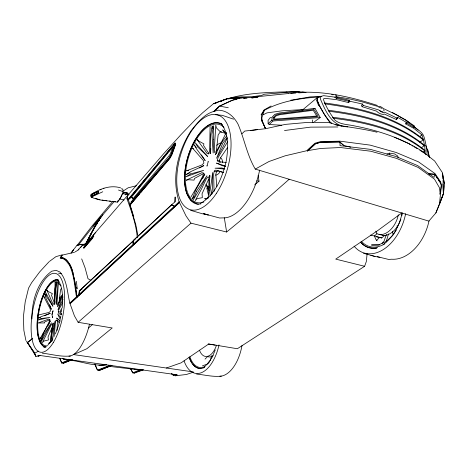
<?xml version="1.0" encoding="UTF-8"?>
<svg xmlns="http://www.w3.org/2000/svg" width="468" height="468" viewBox="0 0 468 468"><rect width="100%" height="100%" fill="white"/><g stroke="black" fill="none" stroke-linecap="round" stroke-linejoin="round"><path stroke-width="0.7" d="M214.057 191.43L213.654 173.921L214.285 171.042L215.771 170.1L223.534 172.616M193.231 371.908L73.605 354.598L86.861 348.724L112.209 327.963L78.127 322.306L74.406 315.818L70.06 303.732L179.496 202.515L179.654 202.164L179.133 201.772C171.294 177.776 177.67 151.591 190.991 130.824C197.209 123.148 204.352 113.753 214.11 111.372L219.667 106.096L230.97 100.924L239.68 97.718L245.086 98.157M331.274 123.295C325.336 116.555 320.451 108.553 317.234 100.123L317.895 97.215L323.686 95.665L334.719 97.128L336.153 96.654L337.112 97.601L349.309 100.246L349.877 101.246L362.466 104.025L361.454 105.423L362.127 106.704L376.611 111.15L378.15 112.548L380.823 113.981L383.216 114.444L384.251 114.016L396.624 119.632L396.642 118.632M84.193 247.022L84.17 247.63L92.611 237.849L93.424 235.579L86.106 243.863L84.193 247.022L84.597 247.496L83.854 247.408L83.807 248.385L92.658 238.183L93.834 234.971L86.311 243.448L83.854 247.408M57.078 330.408L57.359 323.113L57.903 320.685L56.002 320.369L55.399 322.791L54.13 336.486M62.267 306.996C62.7 297.806 63.35 287.463 57.628 279.642M212.144 128.875L212.273 125.974L210.688 134.603L210.354 153.603L210.816 148.76M56.242 284.649L56.371 281.841L54.873 289.06L54.709 304.399L54.996 301.567M226.179 133.895L226.255 132.508L221.054 142.997L216.222 151.492L214.742 152.65L214.256 150.052L215.783 125.172L216.444 127.928L220.334 131.836L226.132 133.491M174.856 201.889L175.137 196.964L175.172 201.72L171.709 204.651M52.954 326.565L53.176 322.973L50.977 335.983L51.252 341.716M211.951 194.068L212.577 184.345L212.665 172.546L210.547 188.048L211.495 194.126M208.161 198.157L208.845 187.697L208.898 178.308L208.178 176.693L206.417 178.741L201.585 188.844L195.203 200.643L197.163 198.648L202.346 197.677L202.041 193.828L208.576 179.355M255.276 169.094L428.858 221.112L435.883 212.94L439.382 204.598L441.435 185.357L440.634 181.953L435.07 173.616L418.468 161.852L396.22 152.504L370.159 145.121L339.99 141.166L320.492 141.611L314.982 143.226L306.686 150.737L285.152 155.815L269.036 161.495L255.276 169.094C247.005 155.13 244.395 138.92 238.036 124.172C233.953 116.596 227.138 110.308 218.111 110.179L214.11 111.372M367.111 253.621L366.356 261.425L364.613 266.286L237.352 348.742L208.746 343.992L181.098 362.84L166.351 368.018M51.544 333.912L52.416 325.523L52.17 323.897L50.965 325.348L42.354 342.67L43.969 341.032L48.496 339.949L47.999 337.054L52.621 326.336M396.624 119.632L397.578 117.252L406.686 122.569L405.803 123.962L413.975 128.484L421.931 134.866L423.505 139.979L424.85 147.408L425.19 153.241C404.241 139.049 379.776 130.788 355.007 126.027C348.291 124.383 340.382 124.827 334.889 120.054C330.268 113.847 326.196 107.131 323.546 99.836L323.797 98.572L325.055 98.309L336.796 99.719L348.678 102.603L349.877 101.246M216.403 150.714L218.135 134.924L220.334 131.836L221.738 131.929M59.021 302.638L60.565 289.674L61.361 288.592M79.022 294.524L79.507 290.786L80.209 289.984L133.269 240.897L133.83 244.559L133.111 244.413L79.022 294.524L79.279 295.033L78.764 294.764L76.892 296.496L77.091 297.051L76.465 296.893L69.855 303.018L70.27 303.363L70.06 303.732M439.528 194.115L440.177 193.699L441.242 185.597L440.464 182.479L434.76 174.266L428.436 173.774M79.607 292.541L79.776 291.301M78.764 294.764L79.297 290.827L81.099 289.61M281.49 125.208L269.176 124.529L268.141 123.622L271.814 120.206L272.253 117.023L274.821 114.338L279.349 113.016L314.987 108.319L320.217 117.573L314.473 121.698M52.515 340.283L54.984 321.305L51.802 335.24L52.1 340.961M50.134 342.494L51.193 336.059M331.227 123.382L330.11 122.499L329.449 122.821L330.11 122.499L335.205 124.634L341.646 126.202M207.067 165.684L206.985 166.128L208.237 161.495L208.102 161.858M223.698 172.587L217.942 170.732L216.391 171.657L215.824 174.552L216.824 186.755M122.961 191.786L122.751 192.641M405.803 123.962L405.984 122.727L413.694 127.278L413.817 126.729C417.62 129.694 422.622 131.976 424.066 136.989C425.669 142.687 426.892 148.531 427.108 154.463M318.532 97.321L317.298 97.555L316.631 100.509L318.661 105.698M131.537 209.559L128.337 199.696M60.858 316.456L58.488 325.652L55.347 333.895M402.082 213.01C399.666 225.354 393.366 237.182 383.111 244.717M52.065 314.484L53.048 310.758L51.983 314.268L52.486 317.585L52.334 316.83M125.711 194.969L126.261 192.869L127.372 192.711M320.937 96.238L320.276 98.725C325.658 111.349 331.847 126.524 347.823 126.875M262.115 121.23L261.77 118.018L264.303 110.366C280.976 101.035 300.743 98.151 319.621 96.934M386.1 241.909L388.539 233.912M61.068 315.075L58.617 313.215L58.295 311.711L58.915 309.535L62.554 302.89M211.676 355.721L210.173 360.576L208.084 362.811M61.677 314.326L60.577 313.548L60.197 312.039L60.869 309.88L62.302 307.552M122.54 193.553L120.253 198.502L117.193 202.123L99.918 199.941L93.746 198.175L91.061 196.893L91.125 196.449L97.584 193.366A1.141 0.755 -58.5 0 0 98.415 191.979L98.374 191.383L90.979 194.94L91.471 194.091L94.671 192.752M226.313 162.478L218.07 161.688L217.234 160.255L218.17 157.4L227.729 141.582M220.235 162.337L219.334 160.881L220.334 158.055L227.588 147.496M386.433 234.404L384.035 241.219L382.058 243.342M174.511 143.711L174.915 144.355L171.341 154.463L169.258 158.09L129.741 204.393L135.884 224.903M174.377 145.373L171.183 154.317L169.276 157.511L130.923 202.112M413.694 127.278L414.525 126.032L406.253 120.37L396.841 114.999L383.871 108.763L380.402 106.47L377.495 106.341L361.928 101.784L349.011 98.789L336.153 96.654M172.166 154.089L175.699 144.208L175.09 142.863L128.074 199.432L127.249 197.473M175.635 143.805L171.662 154.785L169.352 158.781L130.034 205.025L137.124 196.73M122.183 194.477L120.147 198.625L117.544 202.077M439.382 204.598L443.36 193.846L444.6 184.813L442.517 173.236L442.751 178.922M439.668 203.662L443.36 193.846L443.079 180.221M435.883 212.94L443.36 193.846L442.95 183.895M62.384 294.764L58.126 303.984L57.289 304.574L57.078 302.293L58.43 281.982L59.026 284.158L61.039 285.767M63.01 299.169L58.032 309.822L61.337 299.268L63.086 296.981M215.251 349.924L212.133 357.306L208.225 363.238L203.826 367.31M48.268 325.441L50.363 320.802L42.986 333.947L40.81 340.558L41.757 338.721M202.726 178.396L204.791 173.991L195.466 190.388L192.371 198.918L193.676 196.449M227.161 138.452L222.633 147.578L216.573 158.231L222.821 143.12L227.249 137.604M85.767 243.869L95.244 225.769L100.93 216.649M85.591 243.875L95.045 225.845L100.714 216.766L101.328 216.544L114.18 201.568M86.176 243.588L92.067 232.128M86.972 242.605L89.757 237.054M79.858 290.675L80.209 289.984L81.947 289.312M61.255 257.248L62.361 255.089L74.406 252.31M86.522 242.956L89.16 237.861M89.815 236.586L90.476 235.31M76.465 296.893C74.628 286.276 74.196 274.985 69.416 265.145C66.977 262.109 64.689 257.903 60.208 258.055L61.595 255.388M62.823 258.488L60.975 257.792L60.84 257.377L61.922 255.393M90.306 235.094L100.994 216.666M214.771 103.802L215.116 103.171L228.01 98.409L240.025 97.467L251.842 97.262L288.563 93.506M93.109 230.238L93.805 228.975M90.821 234.679L91.512 233.421M171.926 154.75L169.732 158.558L143.267 189.534M58.243 305.253L57.558 306.446L61.127 297.765L62.425 296.016M190.985 196.934L197.718 185.603L202.872 175.874L203.592 173.025L201.895 172.692L186.165 180.233L188.505 179.73L194.074 180.127L194.472 178.454L204.03 173.306M264.303 110.366L261.501 115.081L261.852 119.89L265.502 128.723L244.735 131.063L241.903 133.848M96.426 224.617L97.18 223.371L96.396 224.646M98.309 221.51L99.444 219.65M101.328 216.544L100.398 217.62M98.292 221.557L99.432 219.703M100.187 218.468L102.849 214.742M261.056 114.853L264.087 109.962L271.06 105.979M95.922 225.207L97.081 223.347M98.239 221.493L99.397 219.638M393.74 234.035L396.349 229.964M216.982 152.217L215.397 154.639L222.294 141.523L226.676 135.942M396.952 118.176L397.578 117.252M83.69 245.127L84.263 244.278L84.55 244.641L84.415 244.273L86.1 243.623M83.836 245.127L84.415 244.273M79.466 244.91L77.027 245.203L71.113 252.878M100.714 216.766L78.782 244.565L77.916 244.378L92.073 225.991L112.864 201.24M71.159 253.065L73.546 249.69L73.236 249.994M80.578 247.484L82.877 244.957M132.298 196.18L168.065 152.726M168.995 151.597L172.715 147.081L173.605 147.976M174.067 144.893L129.806 198.192L132.426 197.385M132.462 194.899L128.741 199.374L170.089 149.473M133.386 193.775L141.757 183.702M142.687 182.584L144.08 180.905M145.01 179.788L146.408 178.109M166.86 153.486L168.252 151.808M169.182 150.69L170.112 149.573M171.51 147.894L172.44 146.771M175.225 143.413L173.833 145.092L175.225 143.413L175.699 144.208L174.915 144.355M47.73 345.232L51.667 340.581M127.261 195.881L163.624 153.773L180.987 134.626L195.987 119.047L202.638 112.782L213.624 103.598L227.191 98.666L241.511 98.023M171.019 148.374L172.423 146.718M138.066 195.624L139.487 193.963M140.429 192.857L142.319 190.646M92.968 226.202L99.473 218.691M93.875 234.409L126.729 196.455M95.811 232.385C91.465 236.685 88.271 242.816 82.573 245.349M48.918 261.869L39.698 271.885L31.643 282.684L28.577 288.089L25.208 301.854L23.4 316.596L23.85 330.314L25.892 340.447M334.719 97.128L336.381 98.397L337.112 97.601M78.074 249.9L82.356 245.273M79.086 249.081L78.092 250.152L75.02 251.954M362.127 106.704L363.303 105.464L378.501 109.857L381.97 112.139L383.877 112.531L384.784 112.226L397.467 118.305M428.483 173.792L434.76 174.266L434.041 177.407L417.713 165.625L395.899 156.47L370.241 149.339L340.031 145.653L339.961 141.979L320.586 142.278L315.596 143.77L307.377 151.141L315.198 143.84L320.387 142.278L339.575 141.816L343.787 145.454L350.795 147.204M213.665 111.542L219.112 106.3L230.987 100.772L239.078 97.853M205.037 359.114L207.195 356.985M376.518 240.423L379.109 237.867M209.219 362.086L207.178 364.081L202.369 365.929M40.927 337.785L40.113 338.54L45.232 329.659L49.07 322.078L49.725 319.702L48.678 319.106L38.224 322.978L44.641 322.932L44.442 322.072L49.994 319.691M133.503 240.283L171.142 205.183L171.692 204.838L174.944 206.523L171.908 204.89M79.507 290.786L135.264 239.037M171.692 204.838L133.14 240.786L133.83 244.559M269.176 124.529L272.984 120.984L320.217 117.573M214.11 111.583L218.503 107.517M133.632 243.933L174.231 206.318M174.728 205.856L179.133 201.772M70.27 303.363L179.654 202.164M392.997 235.199L386.118 241.535L378.676 244.887L371.446 244.998L379.466 244.975M289.195 179.256L266.058 199.608L226.635 232.011L190.991 223.154L185.977 215.853L179.496 202.515M78.127 322.306L190.991 223.154M376.465 236.849L381.742 237.949L384.222 235.796L376.927 233.778L374.447 235.948L370.51 235.135M254.656 184.901L259.009 181.18L258.137 175.424M88.452 328.004L92.623 324.447M98.397 191.962A1.147 0.755 -58.5 0 1 97.566 193.354C87.124 200.187 90.049 193.553 98.391 191.47L98.374 191.383M302.059 110.366L317.298 97.555M193.255 372.235L186.387 374.494L175.067 375.822L177.366 374.856L38.645 355.294L36.896 356.265L35.901 356.318L34.714 353.159L27.431 342.757L32.731 338.422M27.559 342.447L32.684 338.335M336.381 98.397L348.262 101.082L349.309 100.246M419.661 136.668L421.931 134.866M49.432 261.436L55.932 256.651L62.203 254.826M401.755 212.987L377.477 230.753L335.737 259.114L364.613 266.286M419.767 142.331L423.195 139.873L422.932 139.025C395.22 116.444 359.36 107.459 324.593 102.966L324.938 103.908C359.664 108.43 395.454 117.404 423.195 139.873M421.253 147.812L424.189 145.718L424.037 144.928C396.975 122.856 362.15 114.543 328.238 110.237L328.77 111.226C362.542 115.549 397.18 123.833 424.189 145.718M423.148 152.205L424.88 150.989L424.804 150.257C398.876 129.074 365.186 121.165 332.637 117.275L333.345 118.293C365.666 122.206 399.052 130.081 424.88 150.989M200.62 203.34C215.789 194.536 222.575 176.787 226.331 160.506C228.197 148.321 229.127 134.456 221.487 123.95M123.096 191.079L128.156 187.797L136.498 185.732M92.319 193.892L94.665 192.804M205.434 199.228L208.424 197.332M91.406 194.419L91.787 194.185M302.533 110.085L303.486 109.53L282.157 110.817L266.906 112.893L263.045 114.847M122.809 193.506L124.535 192.524L126.471 192.693M122.224 193.775L123.909 192.822L126.547 193.056M50.357 342.436L48.713 343.319L49.918 342.95M199.485 167.942L203.808 165.614L190.663 171.674L186.048 174.623L189.949 172.75M39.739 355.563L38.317 356.13M40.043 355.487L37.902 356.4M172.06 147.666L172.815 147.28L173.739 148.192M93.144 193.272C101.246 188.3 111.173 184.895 120.621 187.879M56.002 320.369L56.827 319.96L59.079 322.587M38.616 351.117L34.714 353.159L27.214 342.12L35.901 356.318L35.041 354.446M92.752 195.589L97.473 193.302A1.147 0.749 -58.4 0 0 98.257 192.319L98.391 191.47M90.985 195.045L92.693 194.226M91.201 197.116L102.79 191.763M313.7 108.915L314.987 108.319M70.03 359.523L61.647 362.899L59.793 358.266M70.984 359.576L61.84 363.267L59.84 358.459M72.136 359.74L62.975 363.437M44.606 315.765L50.257 313.326L41.231 316.637L38.464 318.065L40.511 317.298M72.265 359.547L63.355 363.133M100.023 189.85L101.1 189.388M103.352 188.434L103.995 188.159M92.459 193.904L93.805 193.337M386.919 154.159L389.458 153.147L394.495 153.896L397.771 156.019L398.221 157.868M109.676 365.379L98.216 369.901L97.408 369.831L94.84 364.022M143.038 369.679L132.883 373.084L130.484 368.415M143.5 369.872L133.918 373.218M234.679 99.859L238.101 98.637M230.964 97.555L241.143 96.87L251.977 96.812L261.799 95.326L264.449 94.197L298.297 91.447C271.937 92.506 244.711 91.699 219.744 101.492L221.873 101.123M60.208 258.055L60.975 257.792C66.649 257.973 69.609 263.975 71.768 268.468M271.475 117.339L270.153 117.76L268.076 120.405L268.141 123.622M321.2 96.426L317.895 97.215L317.222 100.45L319.223 105.569L324.663 115.04L329.94 122.587M106.71 364.373C94.437 367 81.906 361.302 69.662 360.173M106.3 364.876L102.978 365.648L98.847 365.379M69.984 359.395L67.187 360.021L63.648 359.272L62.694 358.441M38.943 314.859L49.251 312.39L50.45 311.05L50.187 308.845L43.735 296.472L44.641 297.367M285 92.43L286.995 91.997M68.983 359.219L66.959 359.646L63.461 358.886M43.822 347.566L45.15 347.303M215.116 103.171L216.532 102.907M108.494 366.274L138.405 369.808L140.453 369.451M290.78 100.199L310.05 96.911L321.019 96.373M307.891 150.608L320.709 148.455L340.423 147.531L370.709 151.217L396.337 158.319L418.146 167.421L434.515 179.185L439.446 187.709L440.177 193.699M221.341 376.12C213.104 377.126 204.826 374.856 196.624 374.102M250.403 130.578L257.482 129.601M188.762 170.516L186.504 170.82L202.129 164.888L203.89 162.969L203.328 160.495L192.564 148.128L193.5 148.853M127.641 196.232L127.249 196.285L127.255 197.964L128.273 199.93M284.48 130.531L310.547 127.138L337.855 126.98M251.714 97.736L258.038 96.981M251.895 98.081L253.282 97.917M256.066 97.59L257.459 97.432M70.399 355.972C60.98 357.072 51.655 354.206 42.342 353.182M204.241 198.742L207.137 198.45M227.998 98.923L229.431 98.801M233.005 98.502L236.574 98.204M238.721 98.028L240.148 97.906M121.311 188.779L122.791 189.06M77.916 244.378L84.263 244.278M290.745 93.372L295.829 93.056M298.73 92.875L304.539 92.518M79.373 244.53L85.275 244.501M77.027 245.203L78.835 245.097M288.762 93.29C318.872 89.452 348.941 96.192 377.448 105.47M298.122 91.95L299.538 91.874M293.401 91.974L297.66 91.769M246.987 98.303L243.547 98.192M213.624 103.598L214.28 103.603M330.092 122.593L307.897 122.376L285.281 124.394L265.502 128.723L261.407 119.814L265.555 128.63M134.269 372.938L134.848 372.973M224.739 169.077L215.064 168.199L221.68 167.983L224.271 168.609M302.316 92.114L305.785 92.418M98.666 370.317L99.526 370.393L111.992 365.344L99.83 370.124L99.023 370.053M215.613 114.73L222.23 115.321L233.526 119.17M123.16 192.167L126.389 192.453L129.092 194.466M298.368 91.74L305.996 92.43M113.508 201.527L115.543 201.731M109.518 201.076L110.852 201.228M104.832 200.52L106.844 200.754M331.695 94.624L333.14 94.799M335.304 95.057L336.749 95.226M81.736 244.39L83 244.548M256.85 180.888L259.009 181.18M60.84 257.377C66.479 257.499 69.381 263.572 71.522 268.012C74.365 277.278 75.57 286.925 76.892 296.496M58.611 273.177L61.302 273.61M102.088 200.058L103.463 200.286M208.172 343.986L215.192 345.15M58.295 311.711L60.197 312.039M134.404 369.117L138.405 369.808M134.579 369.445L138.616 370.159L142.436 369.468L132.713 372.721L130.397 368.24M363.513 253.27L374.997 256.458L379.887 257.33M219.667 106.096L228.285 107.763M377.032 132.228C363.238 128.729 349.087 127.36 335.205 124.634M225.576 166.368L222.312 165.672L216.456 163.098L225.553 166.122M378.706 107.149L382.023 108.412M383.017 111.992L379.694 110.74M119.387 198.853L124.032 200.029M122.423 193.506L128.419 195.045M95.724 198.59L100.029 199.719M381.742 237.949L374.447 235.948L375.716 239.171L377.126 240.833M377.179 256.639L388.738 259.465L391.581 259.214A42.594 29.209 -73 0 0 428.998 220.984M370.89 255.312L374.997 256.458M203.855 213.724L208.295 214.993L202.053 213.677L190.54 210.307M118.509 190.031L122.435 191.418M214.285 171.042L216.391 171.657M217.234 160.255L219.334 160.881M203.282 213.595L219.574 218L223.189 217.895A48.309 25.33 -73.7 0 0 259.623 170.112M64.678 259.178L65.912 259.641M91.909 197.256L92.693 197.566M394.46 137.247L409.278 143.793M90.979 194.94L91.248 196.484M90.938 280.326L88.019 278.735L85.082 267.854L81.678 258.898M392.248 112.419L406.417 120.481L409.26 122.733M409.471 144.091L410.688 144.811M411.899 145.525L413.115 146.244M414.332 146.958L417.362 148.748M419.796 150.181L425.236 153.697L425.892 154.738M414.35 126.524L406.651 121.803L406.686 122.569M271.814 120.206L272.984 120.984M60.278 321.147L56.605 318.088L58.155 319.223M205.809 184.72L209.214 187.346M413.811 126.331L418.047 130.122M425.681 153.867L434.69 161.039L442.324 172.511L444.29 183.433M126.261 192.869L128.741 194.94M340.101 142.272L343.787 145.454M209.155 190.271L207.57 188.832L206.979 186.738M171.551 373.581L173.388 375.172L175.904 374.371L176.202 374.692L173.622 375.511L171.797 373.932M224.652 131.958L222.68 129.911L225.705 134M93.36 236.258L93.84 236.779M27.144 342.436L26.553 341.108M110.349 365.11L110.641 365.45L98.45 370.241L97.59 370.17L96.771 368.907L94.945 364.18M60.507 317.322L57.693 313.999L59.775 318.585M196.285 147.648L194.249 144.869L196.788 149.21L205.177 160.594L201.445 154.92M434.497 174.149L435.667 175.909M436.445 177.085L437.615 178.846M438.393 180.016L439.955 182.362M208.88 153.545L203.486 145.349L203.943 143.898L198.865 141.114L197.04 139.476L207.131 153.486L208.798 153.943L209.635 151.082L210.097 126.471M91.512 197.028L91.301 194.887M92.43 196.501L92.202 194.097M348.262 101.082L348.678 102.603M383.438 109.635L384.164 110.834M362.466 104.025L363.303 105.464M172.715 147.081L170.428 153.738L168.655 156.259L132.865 198.806L132.467 198.906L132.029 196.929M126.699 198.145C131.414 210.863 136.118 224.084 137.299 237.645M45.765 295.911L44.893 294.027L46.034 298.496L51.334 309.284L49.602 304.767M425.611 145.314L427.559 149.859L429.092 156.71M375.816 231.145L376.927 233.778M70.065 264.853L70.808 266.865M72.288 270.884L73.634 275.746M54.463 303.305L51.521 295.331L52.393 293.647L48.145 291.476L46.818 289.979L52.779 303.633L53.797 304.335L54.358 302.123L54.937 293.032L55.089 281.754L55.411 282.865M397.057 225.88L397.513 227.232M76.495 287.03L76.945 288.411M131.689 209.956L133.789 216.895M71.949 269.1L73.031 272.891M392.342 231.578L393.073 234.374M206.792 188.194L208.412 194.828M389.458 153.147L389.908 155.007M427.647 149.391L429.595 157.657M136.03 225.594L137.82 235.123M73.938 277.173L75.143 282.883M69.855 303.018C67.17 292.629 67.363 280.513 59.951 272.037L56.078 270.323L51.679 271.229C37.13 281.941 31.707 301.55 31.953 318.936M224.301 217.737L226.635 232.011M132.625 241.266L133.111 244.413M210.243 196.022L209.231 189.242L209.781 175.213L209.904 177.29M75.237 283.59L76.021 289.259M76.214 290.675L77.091 297.051M76.395 281.303L77.208 288.75M122.85 189.499L122.955 191.266M117.778 200.912L117.257 201.79L117.357 201.474M117.632 201.451L117.661 201.954M47.297 345.793A33.041 12.718 -79.3 0 1 38.99 311.489A33.041 12.718 -79.3 0 1 59.038 281.297M45.729 347.057A34.246 13.18 -79.3 0 1 38.563 311.413A34.246 13.18 -79.3 0 1 58.009 279.688M89.423 324.388A39.435 16.047 -79.5 0 1 68.936 356.206M46.361 346.846A34 13.081 -79.3 0 1 42.968 345.846L39.833 341.728L37.814 335.006A33.977 13.075 -79.3 0 1 39.564 306.23A34 13.081 -79.3 0 1 58.447 280.145M59.231 298.467A20.229 7.979 -79.4 0 1 62.683 295.255M61.302 309.781A6.096 2.393 -79.4 0 1 61.589 312.115M61.542 313.221A6.096 2.393 -79.4 0 1 61.396 314.367M201.047 368.632A30.941 16.245 -81.5 0 1 192.711 364.069M191.944 362.969A30.941 16.245 -81.5 0 1 189.376 357.441M204.978 366.59A29.853 15.672 -81.5 0 1 189.868 356.756M219.006 344.934A36.229 18.913 -81.4 0 1 202.053 372.411A36.229 18.913 -81.4 0 1 184.076 360.863M242.003 345.519A35.679 19.387 -81.6 0 1 219.861 376.272M204.557 367.491A30.759 16.14 -81.5 0 1 189.06 357.172M216.386 345.519A18.34 9.705 -81.5 0 1 199.491 350.187M213.215 355.68A18.299 9.74 -81.5 0 1 207.581 356.598M198.444 204.288A42.097 21.013 -73.9 0 1 187.721 157.611A42.097 21.013 -73.9 0 1 221.692 123.874M203.849 202.059A40.617 20.27 -73.9 0 1 187.984 159.214A40.617 20.27 -73.9 0 1 223.991 127.425M200.907 203.896A41.792 20.849 -73.9 0 1 196.759 203.808L191.032 200.485L186.919 193.764A41.792 20.849 -73.9 0 1 190.862 148.514A41.792 20.849 -73.9 0 1 216.877 122.926A41.547 20.727 -73.9 0 1 222.405 124.804M208.968 188.967A24.827 12.659 -73.8 0 1 206.224 185.147M216.649 145.302A24.827 12.659 -73.8 0 1 221.44 142.67M219.287 160.056A7.482 3.797 -73.8 0 1 219.808 162.162M217.17 171.077A7.482 3.797 -73.8 0 1 216.397 171.914M220.662 157.851A9.067 4.616 -73.8 0 1 222.622 162.706M219.82 172.177A9.067 4.616 -73.8 0 1 215.561 175.085M312.981 122.645A40.266 22.575 50.3 0 1 312.314 119.931M376.676 248.186A37.03 24.664 -73.3 0 1 361.179 242.787M384.667 243.927A35.726 23.792 -73.3 0 1 361.793 241.728M405.633 213.736A43.378 28.753 -73.3 0 1 383.304 249.561A43.378 28.753 -73.3 0 1 354.065 246.127M377.635 247.654A36.814 24.5 -73.3 0 1 360.43 242.055M402.246 212.975A21.879 14.736 -73.1 0 1 401.784 215.748M400.865 219.159A21.879 14.736 -73.1 0 1 382.397 235.451M398.356 214.824A21.938 14.701 -73.2 0 1 378.986 234.597M57.143 281.894L57.073 293.12L56.365 304.51L55.616 289.078L57.143 281.894M213.73 139.265L213.162 152.989L211.94 134.293L213.595 125.676L213.73 139.265M274.371 117.714L274.172 119.124L316.772 116.052L313.244 110.296L279.999 114.642L276.36 115.707L274.371 117.714M273.482 117.392L273.189 119.451L273.856 119.902L317.708 116.737L318.158 116.216L314.361 109.892L313.361 109.53L279.724 113.923L275.781 115.081L273.482 117.392M43.512 334.877L41.33 341.517L51.515 322.785L43.512 334.877M196.461 191.213L193.348 199.772L200.456 187.884L206.955 175.722L196.461 191.213M190.593 173.921L185.966 176.799L203.668 170.37L190.593 173.921M41.067 318.573L38.3 319.942L49.918 317.415L41.067 318.573M207.499 156.335L197.859 147.204L195.308 142.822L207.499 156.335M52.907 306.113L46.765 297.004L45.624 292.488L52.907 306.113M53.247 342.658A40.113 15.292 -79.3 0 0 58.939 275.453A40.113 15.292 -79.3 0 0 31.432 320.299A40.113 15.292 -79.3 0 0 53.247 342.658M216.544 193.161A49.339 24.424 -73.9 0 0 218.386 115.151A49.339 24.424 -73.9 0 0 176.764 178.554A49.339 24.424 -73.9 0 0 216.544 193.161"/></g></svg>
